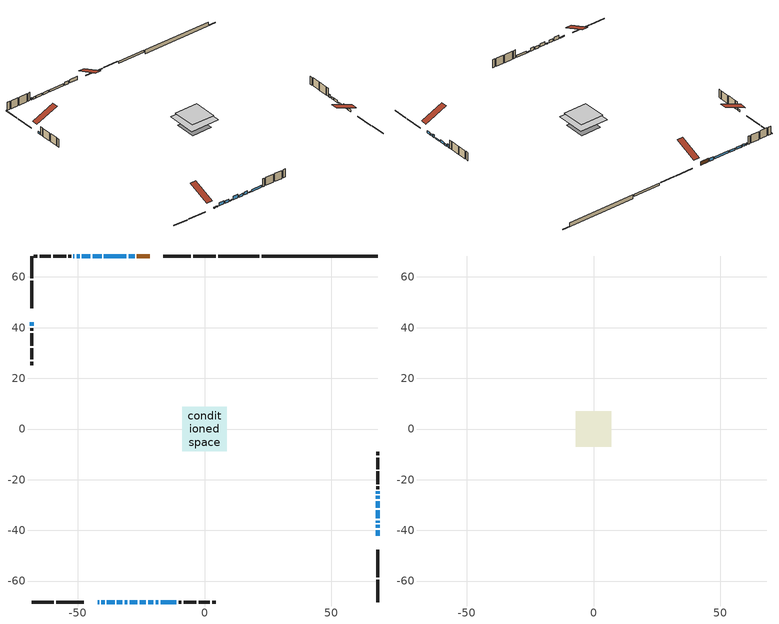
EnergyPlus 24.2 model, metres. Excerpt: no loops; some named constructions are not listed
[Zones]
conditioned space
 floor outside (Floor1 construction): -1.58,-1.58 -1.58,1.58 1.58,1.58 1.58,-1.58 z0.83
 floor adiabatic (Floor3 construction): -3.05,-3.05 -3.05,3.05 3.05,3.05 3.05,-3.05 z0.83
 floor adiabatic (AdiabaticFloorConstruction): -8.69,-8.69 -8.69,8.69 8.69,8.69 8.69,-8.69 z3.27
 floor foundation (Slab1 construction): -6.14,-6.14 -6.14,6.14 6.14,6.14 6.14,-6.14 z-1.61
 floor foundation (Slab2 construction): -3.05,-3.05 -3.05,3.05 3.05,3.05 3.05,-3.05 z-0.41
 wall outside (RimJoist1 construction): 4.44,68.28 -4.41,68.28 / -68.28,-68.28 -59.43,-68.28 / -68.28,68.28 -68.28,59.43 / 68.28,-68.28 68.28,-59.43 z0.83:1.13
 wall outside (RimJoist2 construction): -5.34,68.28 -16.24,68.28 / -58.5,-68.28 -47.6,-68.28 / -68.28,58.5 -68.28,47.6 / 68.28,-58.5 68.28,-47.6 z0.83:1.13
 wall outside (AdiabaticWallConstruction 1): -21.7,68.28 -26.66,68.28 z0.83:2.86
 wall outside (AdiabaticWallConstruction): -42.14,-68.28 -41.6,-68.28 / -31.49,-68.28 -30.42,-68.28 z0.83:1.42; -27.58,68.28 -29.97,68.28 / 68.28,-36.93 68.28,-36.11 / -22.27,-68.28 -20.24,-68.28 / 68.28,-25.46 68.28,-24.65 z0.83:2.61; -30.9,68.28 -39.68,68.28 / -68.28,42.14 -68.28,40.79 / -40.6,68.28 -44.08,68.28 / -45.01,68.28 -48.39,68.28 / -49.31,68.28 -50.5,68.28 / -17.24,-68.28 -11.14,-68.28 / -51.42,68.28 -51.73,68.28 z0.83:2.05; -40.68,-68.28 -39.45,-68.28 z0.83:1.44; -38.53,-68.28 -35.48,-68.28 / -29.49,-68.28 -26.52,-68.28 z0.83:2.86; -34.55,-68.28 -32.41,-68.28 z0.83:2.35; 68.28,-42.14 68.28,-39.95 / -25.59,-68.28 -23.2,-68.28 z0.83:2.15; 68.28,-39.02 68.28,-37.85 z0.83:2; -19.31,-68.28 -18.17,-68.28 z0.83:1.39; 68.28,-35.19 68.28,-32.03 z0.83:1.49; 68.28,-31.11 68.28,-28.54 z0.83:2.2; 68.28,-27.61 68.28,-26.39 z0.83:1.92
 wall outside (Wall1 construction): -52.66,68.28 -53.73,68.28 / -10.21,-68.28 -9.14,-68.28 / -68.28,39.86 -68.28,38.79 / 68.28,-23.72 68.28,-22.65 z0.83:5.71
 wall outside (Wall2 construction): -54.66,68.28 -59.66,68.28 / -8.21,-68.28 -3.21,-68.28 / -68.28,37.86 -68.28,32.86 / 68.28,-21.72 68.28,-16.72 z0.83:5.71
 wall outside (Wall3 construction): -60.59,68.28 -65.01,68.28 / -2.29,-68.28 2.14,-68.28 / -68.28,31.93 -68.28,27.51 / 68.28,-15.79 68.28,-11.37 z0.83:5.71
 wall outside (Wall4 construction): -65.94,68.28 -67.35,68.28 / 3.07,-68.28 4.48,-68.28 / -68.28,26.58 -68.28,25.17 / 68.28,-10.44 68.28,-9.03 z0.83:5.71
 wall foundation (FoundationWall1 construction): 22.51,68.28,-1.61 22.51,68.28,0.83 63.7,68.28,0.83 63.7,68.28,-1.25 68.28,68.28,-1.25 68.28,68.28,-1.61
 wall foundation (FoundationWall2 construction): 21.58,68.28 5.37,68.28 z-0.41:0.78
 window (WindowConstruction 19): -42.14,-68.28 -41.6,-68.28 z0.83:1.42
 window (WindowConstruction 3): -27.59,68.28 -29.97,68.28 z0.83:2.61
 window (WindowConstruction 4): -30.9,68.28 -39.67,68.28 z0.83:2.05
 window (WindowConstruction 5): -40.67,-68.28 -39.45,-68.28 z0.83:1.44
 window (WindowConstruction 6): -38.53,-68.28 -35.48,-68.28 z0.83:2.86
 window (WindowConstruction 7): -34.55,-68.28 -32.42,-68.28 z0.83:2.35
 window (WindowConstruction 8): -68.28,42.14 -68.28,40.79 z0.83:2.05
 window (WindowConstruction 9): 68.28,-42.14 68.28,-39.95 z0.83:2.15
 window (WindowConstruction 10): 68.28,-39.02 68.28,-37.85 z0.83:2
 window (WindowConstruction 20): -31.49,-68.28 -30.42,-68.28 z0.83:1.42
 window (WindowConstruction 11): 68.28,-36.93 68.28,-36.11 z0.83:2.61
 window (WindowConstruction 12): -40.6,68.28 -44.08,68.28 z0.83:2.05
 window (WindowConstruction 13): -45.01,68.28 -48.39,68.28 z0.83:2.05
 window (WindowConstruction 14): -49.31,68.28 -50.5,68.28 z0.83:2.05
 window (WindowConstruction 15): -29.49,-68.28 -26.52,-68.28 z0.83:2.86
 window (WindowConstruction 16): -25.59,-68.28 -23.2,-68.28 z0.83:2.15
 window (WindowConstruction 17): -22.27,-68.28 -20.24,-68.28 z0.83:2.61
 window (WindowConstruction 18): -19.31,-68.28 -18.17,-68.28 z0.83:1.39
 window (WindowConstruction 22): 68.28,-35.19 68.28,-32.03 z0.83:1.49
 window (WindowConstruction 23): -17.24,-68.28 -11.14,-68.28 z0.83:2.05
 window (WindowConstruction 21): -51.42,68.28 -51.73,68.28 z0.83:2.05
 window (WindowConstruction): 68.28,-31.1 68.28,-28.54 z0.83:2.2
 window (WindowConstruction 1): 68.28,-27.61 68.28,-26.39 z0.83:1.92
 window (WindowConstruction 2): 68.28,-25.46 68.28,-24.65 z0.83:2.61
 door (Door): -21.7,68.28 -26.66,68.28 z0.83:2.86
 ceiling adiabatic (AdiabaticFloorConstruction): 8.69,-8.69 8.69,8.69 -8.69,8.69 -8.69,-8.69 z3.27
attic - vented
 floor to conditioned space (Floor2 construction Reversed): -6.93,-6.93 -6.93,6.93 6.93,6.93 6.93,-6.93 z5.71
 roof outside (Roof1 construction): -20.77,68.28,5.71 -20.77,54.97,11.25 -17.16,54.97,11.25 -17.16,68.28,5.71; -43.07,-68.28,5.71 -43.07,-54.97,11.25 -46.67,-54.97,11.25 -46.67,-68.28,5.71; -68.28,43.07,5.71 -54.97,43.07,11.25 -54.97,46.67,11.25 -68.28,46.67,5.71; 68.28,-43.07,5.71 54.97,-43.07,11.25 54.97,-46.67,11.25 68.28,-46.67,5.71
[Schedule:Day:Interval]
clothes dryer exhaust 0 schedule day: No, 01:00, 0.123457, 02:00, 0.0740741, 03:00, 0.0493827, 04:00, 0.0246914, 05:00, 0.0493827, 06:00, 0.0740741, 07:00, 0.197531, 08:00, 0.395062, 09:00, 0.592593, 10:00, 0.839506, 11:00, 0.962963, 12:00, 1, 13:00, 0.91358, 14:00, 0.82716, 15:00, 0.716049, 16:00, 0.753086, 17:00, 0.679012, 18:00, 0.666667, 20:00, 0.62963, 21:00, 0.641975, 22:00, 0.666667, 23:00, 0.54321, 24:00, 0.296296
clothes dryer exhaust 0 schedule default day; cooling season schedule day; cooling season schedule day 2; cooling season schedule default day; exterior lighting schedule default day; natural vent schedule default day: No, 24:00, 0
cooling season schedule day 1: No, 24:00, 1
exterior lighting schedule day 10: No, 01:00, 0.552381, 03:00, 0.510952, 05:00, 0.483333, 06:00, 0.538571, 07:00, 0.607619, 08:00, 0.56619, 09:00, 0.428095, 10:00, 0.345238, 12:00, 0.331429, 13:00, 0.345238, 14:00, 0.386667, 15:00, 0.414286, 16:00, 0.483333, 17:00, 0.607619, 18:00, 0.773333, 19:00, 0.88381, 20:00, 0.939048, 21:00, 0.966667, 22:00, 0.897619, 23:00, 0.773333, 24:00, 0.649048
exterior lighting schedule day 11: No, 01:00, 0.571429, 03:00, 0.528571, 05:00, 0.5, 06:00, 0.557143, 07:00, 0.628571, 08:00, 0.585714, 09:00, 0.442857, 10:00, 0.357143, 12:00, 0.342857, 13:00, 0.357143, 14:00, 0.4, 15:00, 0.428571, 16:00, 0.5, 17:00, 0.628571, 18:00, 0.8, 19:00, 0.914286, 20:00, 0.971429, 21:00, 1, 22:00, 0.928571, 23:00, 0.8, 24:00, 0.671429
exterior lighting schedule day 2: No, 01:00, 0.485714, 03:00, 0.449286, 05:00, 0.425, 06:00, 0.473571, 07:00, 0.534286, 08:00, 0.497857, 09:00, 0.376429, 10:00, 0.303571, 12:00, 0.291429, 13:00, 0.303571, 14:00, 0.34, 15:00, 0.364286, 16:00, 0.425, 17:00, 0.534286, 18:00, 0.68, 19:00, 0.777143, 20:00, 0.825714, 21:00, 0.85, 22:00, 0.789286, 23:00, 0.68, 24:00, 0.570714
exterior lighting schedule day 3: No, 01:00, 0.442857, 03:00, 0.409643, 05:00, 0.3875, 06:00, 0.431786, 07:00, 0.487143, 08:00, 0.453929, 09:00, 0.343214, 10:00, 0.276786, 12:00, 0.265714, 13:00, 0.276786, 14:00, 0.31, 15:00, 0.332143, 16:00, 0.3875, 17:00, 0.487143, 18:00, 0.62, 19:00, 0.708571, 20:00, 0.752857, 21:00, 0.775, 22:00, 0.719643, 23:00, 0.62, 24:00, 0.520357
exterior lighting schedule day 4: No, 01:00, 0.4, 03:00, 0.37, 05:00, 0.35, 06:00, 0.39, 07:00, 0.44, 08:00, 0.41, 09:00, 0.31, 10:00, 0.25, 12:00, 0.24, 13:00, 0.25, 14:00, 0.28, 15:00, 0.3, 16:00, 0.35, 17:00, 0.44, 18:00, 0.56, 19:00, 0.64, 20:00, 0.68, 21:00, 0.7, 22:00, 0.65, 23:00, 0.56, 24:00, 0.47
exterior lighting schedule day 5: No, 01:00, 0.380952, 03:00, 0.352381, 05:00, 0.333333, 06:00, 0.371429, 07:00, 0.419048, 08:00, 0.390476, 09:00, 0.295238, 10:00, 0.238095, 12:00, 0.228571, 13:00, 0.238095, 14:00, 0.266667, 15:00, 0.285714, 16:00, 0.333333, 17:00, 0.419048, 18:00, 0.533333, 19:00, 0.609524, 20:00, 0.647619, 21:00, 0.666667, 22:00, 0.619048, 23:00, 0.533333, 24:00, 0.447619
exterior lighting schedule day 6: No, 01:00, 0.390476, 03:00, 0.36119, 05:00, 0.341667, 06:00, 0.380714, 07:00, 0.429524, 08:00, 0.400238, 09:00, 0.302619, 10:00, 0.244048, 12:00, 0.234286, 13:00, 0.244048, 14:00, 0.273333, 15:00, 0.292857, 16:00, 0.341667, 17:00, 0.429524, 18:00, 0.546667, 19:00, 0.624762, 20:00, 0.66381, 21:00, 0.683333, 22:00, 0.634524, 23:00, 0.546667, 24:00, 0.45881
exterior lighting schedule day 7: No, 01:00, 0.419048, 03:00, 0.387619, 05:00, 0.366667, 06:00, 0.408571, 07:00, 0.460952, 08:00, 0.429524, 09:00, 0.324762, 10:00, 0.261905, 12:00, 0.251429, 13:00, 0.261905, 14:00, 0.293333, 15:00, 0.314286, 16:00, 0.366667, 17:00, 0.460952, 18:00, 0.586667, 19:00, 0.670476, 20:00, 0.712381, 21:00, 0.733333, 22:00, 0.680952, 23:00, 0.586667, 24:00, 0.492381
exterior lighting schedule day 8: No, 01:00, 0.466667, 03:00, 0.431667, 05:00, 0.408333, 06:00, 0.455, 07:00, 0.513333, 08:00, 0.478333, 09:00, 0.361667, 10:00, 0.291667, 12:00, 0.28, 13:00, 0.291667, 14:00, 0.326667, 15:00, 0.35, 16:00, 0.408333, 17:00, 0.513333, 18:00, 0.653333, 19:00, 0.746667, 20:00, 0.793333, 21:00, 0.816667, 22:00, 0.758333, 23:00, 0.653333, 24:00, 0.548333
exterior lighting schedule day 9: No, 01:00, 0.509524, 03:00, 0.47131, 05:00, 0.445833, 06:00, 0.496786, 07:00, 0.560476, 08:00, 0.522262, 09:00, 0.394881, 10:00, 0.318452, 12:00, 0.305714, 13:00, 0.318452, 14:00, 0.356667, 15:00, 0.382143, 16:00, 0.445833, 17:00, 0.560476, 18:00, 0.713333, 19:00, 0.815238, 20:00, 0.86619, 21:00, 0.891667, 22:00, 0.827976, 23:00, 0.713333, 24:00, 0.59869
[Schedule:Week:Daily]
clothes dryer exhaust 0 schedule Week Rule - Jan1-Dec31: clothes dryer exhaust 0 schedule day, clothes dryer exhaust 0 schedule day, clothes dryer exhaust 0 schedule day, clothes dryer exhaust 0 schedule day, clothes dryer exhaust 0 schedule day, clothes dryer exhaust 0 schedule day, clothes dryer exhaust 0 schedule day, clothes dryer exhaust 0 schedule default day, clothes dryer exhaust 0 schedule default day, clothes dryer exhaust 0 schedule default day, clothes dryer exhaust 0 schedule default day, clothes dryer exhaust 0 schedule default day
cooling season schedule Week Rule - Jan1-May26: cooling season schedule day, cooling season schedule day, cooling season schedule day, cooling season schedule day, cooling season schedule day, cooling season schedule day, cooling season schedule day, cooling season schedule default day, cooling season schedule default day, cooling season schedule default day, cooling season schedule default day, cooling season schedule default day
cooling season schedule Week Rule - May27-Jun2: cooling season schedule day, cooling season schedule day, cooling season schedule day, cooling season schedule day, cooling season schedule day, cooling season schedule day 1, cooling season schedule day 1, cooling season schedule default day, cooling season schedule default day, cooling season schedule default day, cooling season schedule default day, cooling season schedule default day
cooling season schedule Week Rule - Jun3-Aug25: cooling season schedule day 1, cooling season schedule day 1, cooling season schedule day 1, cooling season schedule day 1, cooling season schedule day 1, cooling season schedule day 1, cooling season schedule day 1, cooling season schedule default day, cooling season schedule default day, cooling season schedule default day, cooling season schedule default day, cooling season schedule default day
cooling season schedule Week Rule - Aug26-Sep1: cooling season schedule day 1, cooling season schedule day 1, cooling season schedule day 1, cooling season schedule day 1, cooling season schedule day 1, cooling season schedule day 1, cooling season schedule day 2, cooling season schedule default day, cooling season schedule default day, cooling season schedule default day, cooling season schedule default day, cooling season schedule default day
cooling season schedule Week Rule - Sep2-Dec31: cooling season schedule day 2, cooling season schedule day 2, cooling season schedule day 2, cooling season schedule day 2, cooling season schedule day 2, cooling season schedule day 2, cooling season schedule day 2, cooling season schedule default day, cooling season schedule default day, cooling season schedule default day, cooling season schedule default day, cooling season schedule default day
exterior lighting schedule Week Rule - Mar4-Mar31: exterior lighting schedule day 2, exterior lighting schedule day 2, exterior lighting schedule day 2, exterior lighting schedule day 2, exterior lighting schedule day 2, exterior lighting schedule day 2, exterior lighting schedule day 2, exterior lighting schedule default day, exterior lighting schedule default day, exterior lighting schedule default day, exterior lighting schedule default day, exterior lighting schedule default day
exterior lighting schedule Week Rule - Apr1-Apr28: exterior lighting schedule day 3, exterior lighting schedule day 3, exterior lighting schedule day 3, exterior lighting schedule day 3, exterior lighting schedule day 3, exterior lighting schedule day 3, exterior lighting schedule day 3, exterior lighting schedule default day, exterior lighting schedule default day, exterior lighting schedule default day, exterior lighting schedule default day, exterior lighting schedule default day
exterior lighting schedule Week Rule - Apr29-May5: exterior lighting schedule day 3, exterior lighting schedule day 3, exterior lighting schedule day 4, exterior lighting schedule day 4, exterior lighting schedule day 4, exterior lighting schedule day 4, exterior lighting schedule day 4, exterior lighting schedule default day, exterior lighting schedule default day, exterior lighting schedule default day, exterior lighting schedule default day, exterior lighting schedule default day
exterior lighting schedule Week Rule - May6-May26: exterior lighting schedule day 4, exterior lighting schedule day 4, exterior lighting schedule day 4, exterior lighting schedule day 4, exterior lighting schedule day 4, exterior lighting schedule day 4, exterior lighting schedule day 4, exterior lighting schedule default day, exterior lighting schedule default day, exterior lighting schedule default day, exterior lighting schedule default day, exterior lighting schedule default day
exterior lighting schedule Week Rule - May27-Jun2: exterior lighting schedule day 4, exterior lighting schedule day 4, exterior lighting schedule day 4, exterior lighting schedule day 4, exterior lighting schedule day 4, exterior lighting schedule day 5, exterior lighting schedule day 5, exterior lighting schedule default day, exterior lighting schedule default day, exterior lighting schedule default day, exterior lighting schedule default day, exterior lighting schedule default day
exterior lighting schedule Week Rule - Jun3-Jun30: exterior lighting schedule day 5, exterior lighting schedule day 5, exterior lighting schedule day 5, exterior lighting schedule day 5, exterior lighting schedule day 5, exterior lighting schedule day 5, exterior lighting schedule day 5, exterior lighting schedule default day, exterior lighting schedule default day, exterior lighting schedule default day, exterior lighting schedule default day, exterior lighting schedule default day
exterior lighting schedule Week Rule - Jul1-Jul28: exterior lighting schedule day 6, exterior lighting schedule day 6, exterior lighting schedule day 6, exterior lighting schedule day 6, exterior lighting schedule day 6, exterior lighting schedule day 6, exterior lighting schedule day 6, exterior lighting schedule default day, exterior lighting schedule default day, exterior lighting schedule default day, exterior lighting schedule default day, exterior lighting schedule default day
exterior lighting schedule Week Rule - Jul29-Aug4: exterior lighting schedule day 6, exterior lighting schedule day 6, exterior lighting schedule day 6, exterior lighting schedule day 7, exterior lighting schedule day 7, exterior lighting schedule day 7, exterior lighting schedule day 7, exterior lighting schedule default day, exterior lighting schedule default day, exterior lighting schedule default day, exterior lighting schedule default day, exterior lighting schedule default day
exterior lighting schedule Week Rule - Aug5-Aug25: exterior lighting schedule day 7, exterior lighting schedule day 7, exterior lighting schedule day 7, exterior lighting schedule day 7, exterior lighting schedule day 7, exterior lighting schedule day 7, exterior lighting schedule day 7, exterior lighting schedule default day, exterior lighting schedule default day, exterior lighting schedule default day, exterior lighting schedule default day, exterior lighting schedule default day
exterior lighting schedule Week Rule - Aug26-Sep1: exterior lighting schedule day 7, exterior lighting schedule day 7, exterior lighting schedule day 7, exterior lighting schedule day 7, exterior lighting schedule day 7, exterior lighting schedule day 7, exterior lighting schedule day 8, exterior lighting schedule default day, exterior lighting schedule default day, exterior lighting schedule default day, exterior lighting schedule default day, exterior lighting schedule default day
exterior lighting schedule Week Rule - Sep2-Sep29: exterior lighting schedule day 8, exterior lighting schedule day 8, exterior lighting schedule day 8, exterior lighting schedule day 8, exterior lighting schedule day 8, exterior lighting schedule day 8, exterior lighting schedule day 8, exterior lighting schedule default day, exterior lighting schedule default day, exterior lighting schedule default day, exterior lighting schedule default day, exterior lighting schedule default day
exterior lighting schedule Week Rule - Sep30-Oct6: exterior lighting schedule day 8, exterior lighting schedule day 9, exterior lighting schedule day 9, exterior lighting schedule day 9, exterior lighting schedule day 9, exterior lighting schedule day 9, exterior lighting schedule day 9, exterior lighting schedule default day, exterior lighting schedule default day, exterior lighting schedule default day, exterior lighting schedule default day, exterior lighting schedule default day
exterior lighting schedule Week Rule - Oct7-Oct27: exterior lighting schedule day 9, exterior lighting schedule day 9, exterior lighting schedule day 9, exterior lighting schedule day 9, exterior lighting schedule day 9, exterior lighting schedule day 9, exterior lighting schedule day 9, exterior lighting schedule default day, exterior lighting schedule default day, exterior lighting schedule default day, exterior lighting schedule default day, exterior lighting schedule default day
exterior lighting schedule Week Rule - Oct28-Nov3: exterior lighting schedule day 9, exterior lighting schedule day 9, exterior lighting schedule day 9, exterior lighting schedule day 9, exterior lighting schedule day 10, exterior lighting schedule day 10, exterior lighting schedule day 10, exterior lighting schedule default day, exterior lighting schedule default day, exterior lighting schedule default day, exterior lighting schedule default day, exterior lighting schedule default day
exterior lighting schedule Week Rule - Nov4-Nov24: exterior lighting schedule day 10, exterior lighting schedule day 10, exterior lighting schedule day 10, exterior lighting schedule day 10, exterior lighting schedule day 10, exterior lighting schedule day 10, exterior lighting schedule day 10, exterior lighting schedule default day, exterior lighting schedule default day, exterior lighting schedule default day, exterior lighting schedule default day, exterior lighting schedule default day
exterior lighting schedule Week Rule - Nov25-Dec1: exterior lighting schedule day 10, exterior lighting schedule day 10, exterior lighting schedule day 10, exterior lighting schedule day 10, exterior lighting schedule day 10, exterior lighting schedule day 10, exterior lighting schedule day 11, exterior lighting schedule default day, exterior lighting schedule default day, exterior lighting schedule default day, exterior lighting schedule default day, exterior lighting schedule default day
exterior lighting schedule Week Rule - Dec2-Dec31: exterior lighting schedule day 11, exterior lighting schedule day 11, exterior lighting schedule day 11, exterior lighting schedule day 11, exterior lighting schedule day 11, exterior lighting schedule day 11, exterior lighting schedule day 11, exterior lighting schedule default day, exterior lighting schedule default day, exterior lighting schedule default day, exterior lighting schedule default day, exterior lighting schedule default day
natural vent schedule Week Rule - Jan1-Dec31: natural vent schedule default day, natural vent schedule default day, natural vent schedule default day, natural vent schedule default day, natural vent schedule default day, natural vent schedule default day, natural vent schedule default day, natural vent schedule default day, natural vent schedule default day, natural vent schedule default day, natural vent schedule default day, natural vent schedule default day
[Schedule:Year]
clothes dryer exhaust 0 schedule: clothes dryer exhaust 0 schedule Week Rule - Jan1-Dec31, 1, 1, 12, 31
cooling season schedule: cooling season schedule Week Rule - Jan1-May26, 1, 1, 5, 26, cooling season schedule Week Rule - May27-Jun2, 5, 27, 6, 2, cooling season schedule Week Rule - Jun3-Aug25, 6, 3, 8, 25, cooling season schedule Week Rule - Aug26-Sep1, 8, 26, 9, 1, cooling season schedule Week Rule - Sep2-Dec31, 9, 2, 12, 31
natural vent schedule: natural vent schedule Week Rule - Jan1-Dec31, 1, 1, 12, 31
